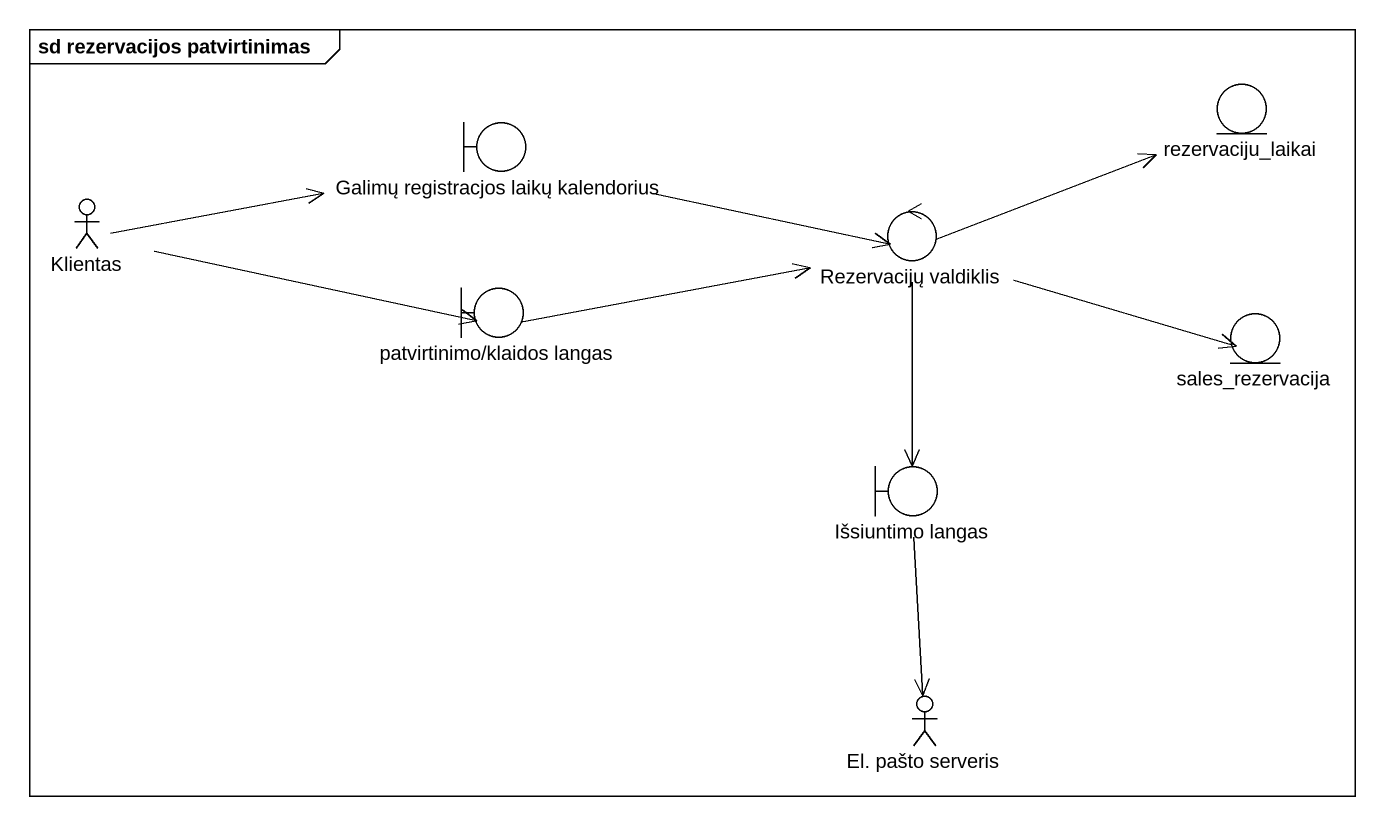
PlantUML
@startuml
mainframe sd rezervacijos patvirtinimas
entity rezervaciju_laikai
boundary "Galimų registracjos laikų kalendorius" as Galimų_registracjos_laikų
actor Klientas
control "Rezervacijų valdiklis" as Rezervacijų_valdiklis
boundary "patvirtinimo/klaidos langas" as patvirtinimo_klaidos_langas
entity sales_rezervacija
boundary "Išsiuntimo langas" as Išsiuntimo_langas
actor "El. pašto serveris" as El_pašto_serveris
Galimų_registracjos_laikų -right-> Rezervacijų_valdiklis
Klientas -right-> Galimų_registracjos_laikų
Klientas -right-> patvirtinimo_klaidos_langas
Rezervacijų_valdiklis -right-> rezervaciju_laikai
Rezervacijų_valdiklis -right-> sales_rezervacija
Rezervacijų_valdiklis --> Išsiuntimo_langas
patvirtinimo_klaidos_langas -right-> Rezervacijų_valdiklis
Išsiuntimo_langas --> El_pašto_serveris
@enduml
